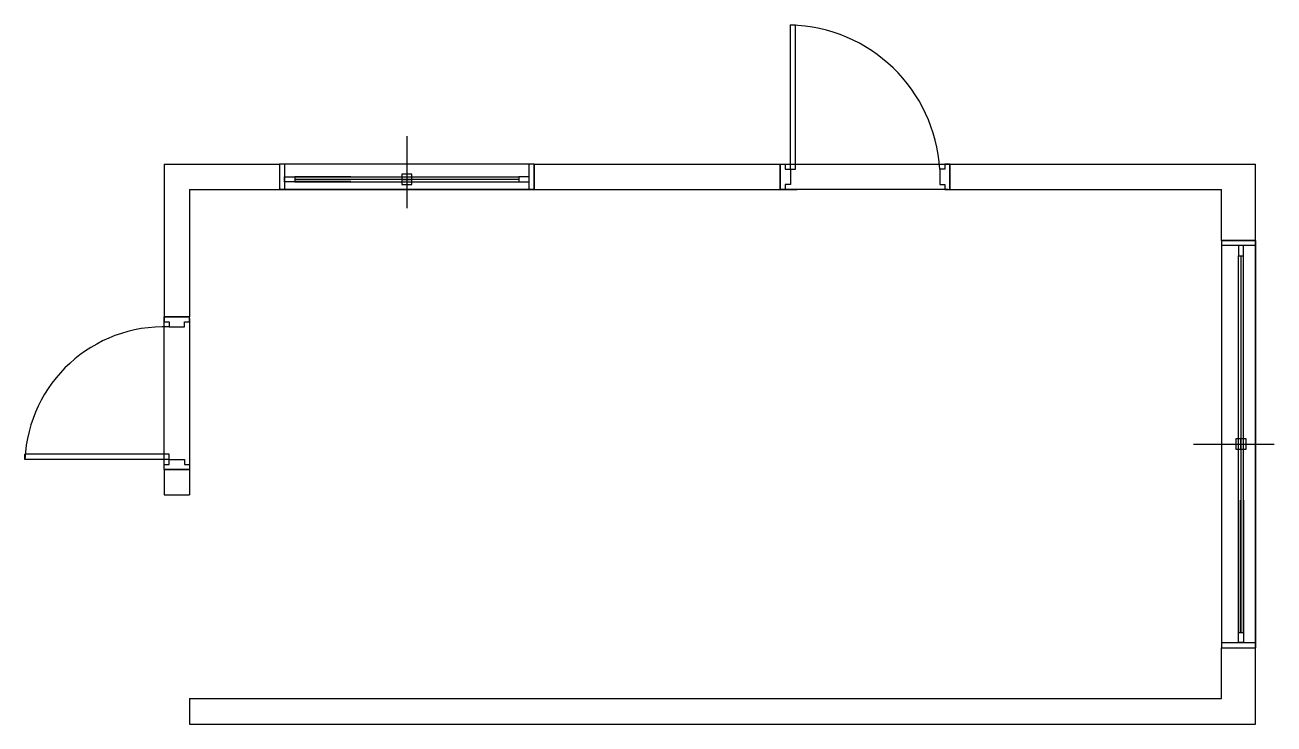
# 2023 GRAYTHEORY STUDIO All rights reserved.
# Model space of a CAD drawing. Header units: millimetres. Extents: x 144550 to 151910, y 88924 to 93044.
import ezdxf

# ---------------------------------------------------------------- set-up
doc = ezdxf.new("R2010")
doc.units = ezdxf.units.MM
doc.header["$LTSCALE"] = 100
for name, color, linetype in [('E-WALL1', 2, 'Continuous'), ('도면층4', 4, 'Continuous'), ('도면층5', 5, 'Continuous')]:
    doc.layers.add(name, color=color, linetype=linetype)

msp = doc.modelspace()

# ---------------------------------------------------------------- linework, layer by layer
at = {"layer": 'E-WALL1'}
for p, q in [((145369.6, 92224.4), (145369.6, 91324.4)), ((145369.6, 92224.4), (146049.6, 92224.4)), ((146049.6, 92224.4), (146049.6, 92074.4)), ((147549.6, 92224.4), (147549.6, 92074.4)), ((147549.6, 92224.4), (149099.6, 92224.4)), ((148999.6, 92224.4), (148999.6, 92074.4)), ((149999.6, 92224.4), (149999.6, 92074.4)), ((149999.6, 92224.4), (151799.6, 92224.4)), ((151799.6, 91774.4), (151799.6, 92224.4)), ((145519.6, 92074.4), (145519.6, 91324.4)), ((145519.6, 92074.4), (146049.6, 92074.4)), ((147549.6, 92074.4), (148999.6, 92074.4)), ((148999.6, 92074.4), (149099.6, 92074.4)), ((149999.6, 92074.4), (151599.6, 92074.4)), ((151599.6, 91774.4), (151599.6, 92074.4)), ((151599.6, 91774.4), (151799.6, 91774.4)), ((145369.6, 91324.4), (145519.6, 91324.4)), ((145369.6, 91324.4), (145519.6, 91324.4)), ((145369.6, 90424.4), (145369.6, 90274.4)), ((145369.6, 90424.4), (145519.6, 90424.4)), ((145519.6, 90424.4), (145519.6, 90274.4)), ((145369.6, 90274.4), (145519.6, 90274.4)), ((151599.6, 89074.4), (151599.6, 89374.4)), ((151599.6, 89374.4), (151799.6, 89374.4)), ((151799.6, 88924.4), (151799.6, 89374.4)), ((145519.6, 89074.4), (151599.6, 89074.4)), ((145519.6, 89074.4), (145519.6, 88924.4)), ((145519.6, 88924.4), (151799.6, 88924.4))]:
    msp.add_line(p, q, dxfattribs=at)
at = {"layer": '도면층4'}
for p, q in [((149059.6, 92194.4), (149059.6, 93044.4)), ((149059.6, 93044.4), (149089.6, 93044.4)), ((149089.6, 92194.4), (149089.6, 93044.4)), ((146799.6, 92389.4), (146799.6, 91964.4)), ((147549.6, 92224.4), (146049.6, 92224.4)), ((146049.6, 92224.4), (146049.6, 92074.4)), ((146079.6, 92224.4), (146079.6, 92074.4)), ((147519.6, 92074.4), (147519.6, 92224.4)), ((147549.6, 92074.4), (147549.6, 92224.4)), ((148999.6, 92224.4), (149999.6, 92224.4)), ((149999.6, 92224.4), (149999.6, 92074.4)), ((149059.6, 92194.4), (149089.6, 92194.4)), ((147549.6, 92074.4), (146049.6, 92074.4)), ((146049.6, 92074.4), (147549.6, 92074.4)), ((147459.6, 92134.4), (146139.6, 92134.4)), ((146139.6, 92134.4), (146469.6, 92134.4)), ((149989.6, 92074.4), (148999.6, 92074.4)), ((151599.6, 91774.4), (151599.6, 89374.4)), ((151799.6, 91774.4), (151599.6, 91774.4)), ((151799.6, 91744.4), (151599.6, 91744.4)), ((151799.6, 91774.4), (151799.6, 89374.4)), ((151799.6, 89374.4), (151799.6, 91774.4)), ((151714.6, 91684.4), (151714.6, 89464.4)), ((145369.6, 90424.4), (145369.6, 91324.4)), ((145369.6, 91324.4), (145519.6, 91324.4)), ((145519.6, 91314.4), (145519.6, 90424.4)), ((151434.6, 90574.4), (151909.6, 90574.4)), ((145399.6, 90514.4), (144549.6, 90514.4)), ((144549.6, 90484.4), (144549.6, 90514.4)), ((145399.6, 90484.4), (144549.6, 90484.4)), ((145399.6, 90484.4), (145399.6, 90514.4)), ((151714.6, 89464.4), (151714.6, 90244.4)), ((151599.6, 89404.4), (151799.6, 89404.4)), ((151599.6, 89374.4), (151799.6, 89374.4))]:
    msp.add_line(p, q, dxfattribs=at)
for points in [[(148999.6, 92224.4), (149029.6, 92224.4), (149029.6, 92194.4), (149059.6, 92194.4), (149059.6, 92104.4), (149029.6, 92104.4), (149029.6, 92074.4), (148999.6, 92074.4), (148999.6, 92224.4)], [(149999.6, 92224.4), (149969.6, 92224.4), (149969.6, 92194.4), (149939.6, 92194.4), (149939.6, 92104.4), (149969.6, 92104.4), (149969.6, 92074.4), (149999.6, 92074.4), (149999.6, 92224.4)], [(145369.6, 91324.4), (145369.6, 91294.4), (145399.6, 91294.4), (145399.6, 91264.4), (145489.6, 91264.4), (145489.6, 91294.4), (145519.6, 91294.4), (145519.6, 91324.4), (145369.6, 91324.4)], [(145369.6, 90424.4), (145369.6, 90454.4), (145399.6, 90454.4), (145399.6, 90484.4), (145489.6, 90484.4), (145489.6, 90454.4), (145519.6, 90454.4), (145519.6, 90424.4), (145369.6, 90424.4)]]:
    msp.add_lwpolyline(points, dxfattribs=at)
for points in [[(146079.6, 92119.4), (146079.6, 92149.4), (146139.6, 92149.4), (146139.6, 92119.4)], [(146829.6, 92134.4), (146829.6, 92164.4), (146769.6, 92164.4), (146769.6, 92134.4)], [(147519.6, 92119.4), (147519.6, 92149.4), (147459.6, 92149.4), (147459.6, 92119.4)], [(146829.6, 92104.4), (146829.6, 92134.4), (146769.6, 92134.4), (146769.6, 92104.4)], [(151729.6, 91744.4), (151699.6, 91744.4), (151699.6, 91684.4), (151729.6, 91684.4)], [(151714.6, 90604.4), (151684.6, 90604.4), (151684.6, 90544.4), (151714.6, 90544.4)], [(151744.6, 90604.4), (151714.6, 90604.4), (151714.6, 90544.4), (151744.6, 90544.4)], [(151729.6, 89404.4), (151699.6, 89404.4), (151699.6, 89464.4), (151729.6, 89464.4)]]:
    msp.add_lwpolyline(points, close=True, dxfattribs=at)
at = {"layer": '도면층5'}
for p, q in [((146139.6, 92149.4), (147459.6, 92149.4)), ((146469.6, 92149.4), (146139.6, 92149.4)), ((146139.6, 92119.4), (147459.6, 92119.4)), ((146469.6, 92119.4), (146139.6, 92119.4)), ((151699.6, 89464.4), (151699.6, 91684.4)), ((151729.6, 89464.4), (151729.6, 91684.4)), ((151699.6, 90244.4), (151699.6, 89464.4)), ((151729.6, 90244.4), (151729.6, 89464.4))]:
    msp.add_line(p, q, dxfattribs=at)
for centre, radius, start, end in [((149037, 92140.5), 904.2, 3.41972, 88.56722), ((145365.9, 90447.9), 817.2, 87.63971, 177.4422)]:
    msp.add_arc(centre, radius, start, end, dxfattribs=at)

doc.saveas('drawing.dxf')
